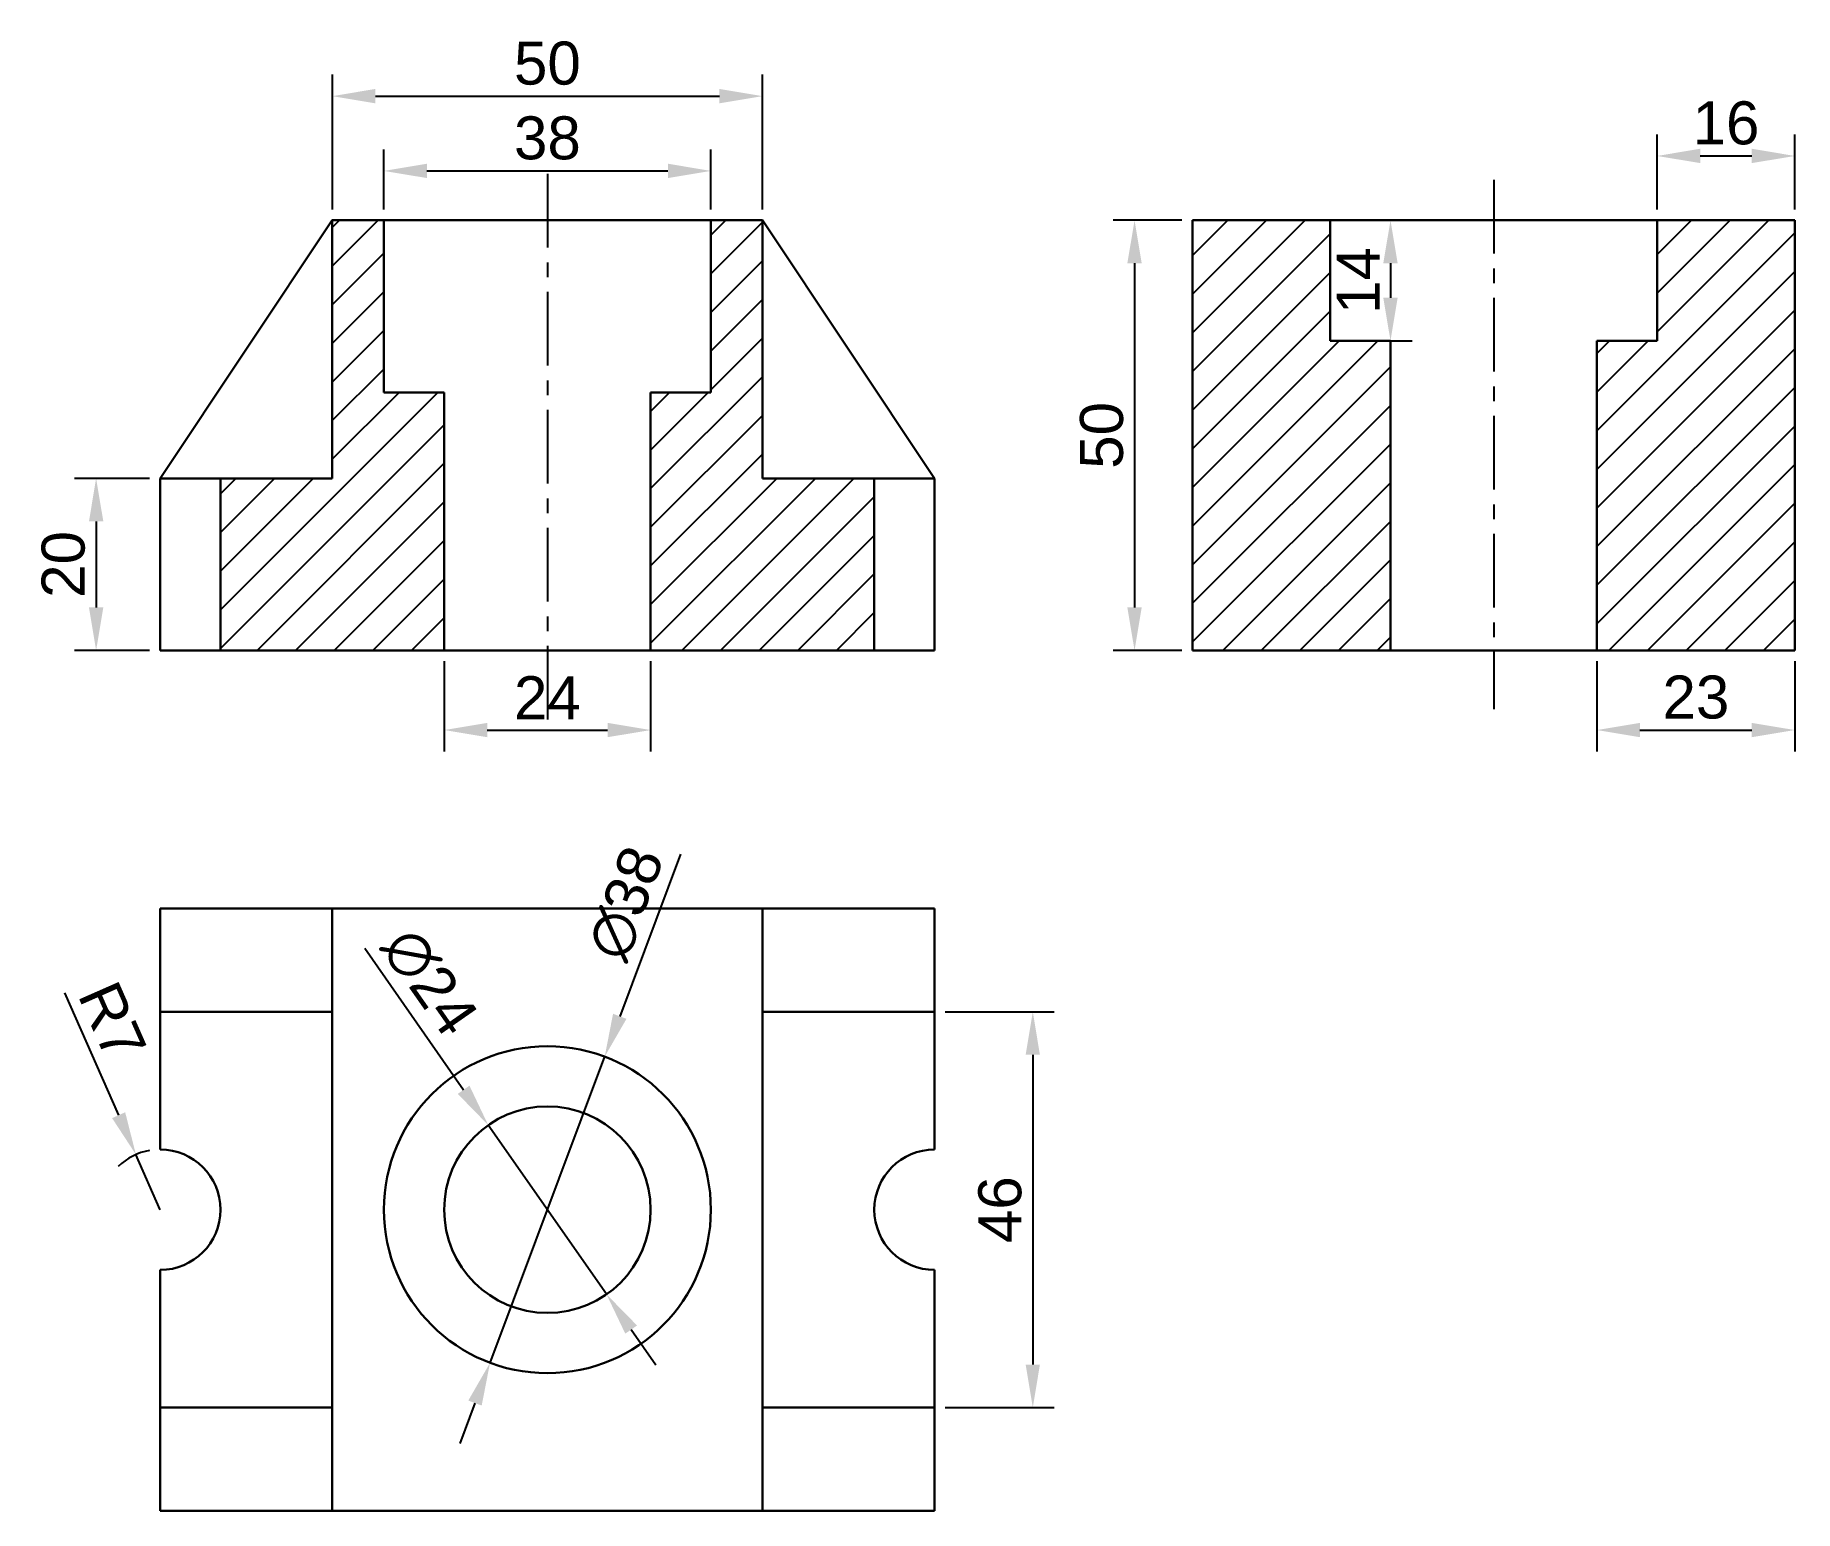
# Model space of a CAD drawing. Header units: millimetres. Extents: x 3209 to 3414, y 1227 to 1398.
import ezdxf

# ---------------------------------------------------------------- set-up
doc = ezdxf.new("R2010")
doc.units = ezdxf.units.MM
doc.header["$LTSCALE"] = 0.3
doc.linetypes.add('CENTER', pattern=[50.8, 31.75, -6.35, 6.35, -6.35])
doc.styles.get("Standard").update_dxf_attribs({"font": 'arial.ttf'})
doc.dimstyles.new('ISO-25', dxfattribs={"dimscale": 2, "dimtxt": 2.5, "dimasz": 2.5, "dimexe": 1.25, "dimexo": 0.625, "dimtad": 1, "dimtxsty": 'Standard', "dimcen": 2.5, "dimadec": 0, "dimazin": 0, "dimtfac": 1, "dimtmove": 0, "dimatfit": 3, "dimfxl": 1, "dimarcsym": 0})

# ---------------------------------------------------------------- blocks, each defined once
blk = doc.blocks.new('*D1')
at = {"color": 0, "lineweight": -2, "ltscale": 0.9, "transparency": 16777216}
for p, q in [((3284.18, 1302.96), (3277.12, 1284.12)), ((3262.04, 1243.85), (3275.37, 1279.44)), ((3260.29, 1239.17), (3258.54, 1234.49))]:
    blk.add_line(p, q, dxfattribs=at)
at = {"color": 0, "ltscale": 0.9, "transparency": 16777216}
for points in [[(3276.34, 1284.42), (3277.9, 1283.83), (3275.37, 1279.44)], [(3259.51, 1239.46), (3261.07, 1238.88), (3262.04, 1243.85)]]:
    blk.add_solid(points, dxfattribs=at)
at = {"layer": 'Defpoints', "color": 0, "ltscale": 0.9, "transparency": 16777216}
for p in [(3275.37, 1279.44), (3262.04, 1243.85)]:
    blk.add_point(p, dxfattribs=at)
at = {"color": 0, "ltscale": 0.9, "transparency": 16777216, "insert": (3277.83, 1297.27), "char_height": 5, "attachment_point": 5, "rotation": 69.4709}
blk.add_mtext('∅38', dxfattribs=at)
blk = doc.blocks.new('*D2')
at = {"color": 0, "lineweight": -2, "ltscale": 0.9, "transparency": 16777216}
for p, q in [((3247.47, 1292.04), (3258.97, 1275.58)), ((3275.58, 1251.81), (3261.83, 1271.48)), ((3278.44, 1247.71), (3281.31, 1243.61))]:
    blk.add_line(p, q, dxfattribs=at)
at = {"color": 0, "ltscale": 0.9, "transparency": 16777216}
for points in [[(3259.65, 1276.06), (3258.29, 1275.11), (3261.83, 1271.48)], [(3279.13, 1248.19), (3277.76, 1247.24), (3275.58, 1251.81)]]:
    blk.add_solid(points, dxfattribs=at)
at = {"layer": 'Defpoints', "color": 0, "ltscale": 0.9, "transparency": 16777216}
for p in [(3261.83, 1271.48), (3275.58, 1251.81)]:
    blk.add_point(p, dxfattribs=at)
at = {"color": 0, "ltscale": 0.9, "transparency": 16777216, "insert": (3255.02, 1288.12), "char_height": 5, "attachment_point": 5, "rotation": 304.9456}
blk.add_mtext('∅24', dxfattribs=at)
blk = doc.blocks.new('*D4')
at = {"color": 0, "lineweight": -2, "ltscale": 0.9, "transparency": 16777216}
for p, q in [((3212.59, 1286.87), (3218.87, 1272.63)), ((3223.71, 1261.65), (3220.88, 1268.05))]:
    blk.add_line(p, q, dxfattribs=at)
blk.add_arc((3223.71, 1261.65), 7, 100.2314, 134.2421, dxfattribs=at)
at = {"color": 0, "ltscale": 0.9, "transparency": 16777216}
blk.add_solid([(3219.63, 1272.97), (3218.11, 1272.29), (3220.88, 1268.05)], dxfattribs=at)
at = {"layer": 'Defpoints', "color": 0, "ltscale": 0.9, "transparency": 16777216}
for p in [(3220.88, 1268.05), (3223.71, 1261.65)]:
    blk.add_point(p, dxfattribs=at)
at = {"color": 0, "ltscale": 0.9, "transparency": 16777216, "insert": (3218.15, 1283.55), "char_height": 5, "attachment_point": 5, "rotation": 293.7793}
blk.add_mtext('R7', dxfattribs=at)
blk = doc.blocks.new('*D5')
at = {"color": 0, "lineweight": -2, "ltscale": 0.9, "transparency": 16777216}
for p, q in [((3249.71, 1377.9), (3249.71, 1384.89)), ((3287.71, 1377.9), (3287.71, 1384.89)), ((3254.71, 1382.39), (3282.71, 1382.39))]:
    blk.add_line(p, q, dxfattribs=at)
at = {"color": 0, "ltscale": 0.9, "transparency": 16777216}
for points in [[(3254.71, 1383.23), (3254.71, 1381.56), (3249.71, 1382.39)], [(3282.71, 1383.23), (3282.71, 1381.56), (3287.71, 1382.39)]]:
    blk.add_solid(points, dxfattribs=at)
at = {"layer": 'Defpoints', "color": 0, "ltscale": 0.9, "transparency": 16777216}
for p in [(3287.71, 1382.39), (3249.71, 1376.65), (3287.71, 1376.65)]:
    blk.add_point(p, dxfattribs=at)
at = {"color": 0, "ltscale": 0.9, "transparency": 16777216, "insert": (3268.71, 1386.2), "char_height": 5, "attachment_point": 5}
blk.add_mtext('38', dxfattribs=at)
blk = doc.blocks.new('*D6')
at = {"color": 0, "lineweight": -2, "ltscale": 0.9, "transparency": 16777216}
for p, q in [((3243.71, 1377.9), (3243.71, 1393.58)), ((3293.71, 1377.9), (3293.71, 1393.58)), ((3248.71, 1391.08), (3288.71, 1391.08))]:
    blk.add_line(p, q, dxfattribs=at)
at = {"color": 0, "ltscale": 0.9, "transparency": 16777216}
for points in [[(3248.71, 1391.92), (3248.71, 1390.25), (3243.71, 1391.08)], [(3288.71, 1391.92), (3288.71, 1390.25), (3293.71, 1391.08)]]:
    blk.add_solid(points, dxfattribs=at)
at = {"layer": 'Defpoints', "color": 0, "ltscale": 0.9, "transparency": 16777216}
for p in [(3293.71, 1391.08), (3243.71, 1376.65), (3293.71, 1376.65)]:
    blk.add_point(p, dxfattribs=at)
at = {"color": 0, "ltscale": 0.9, "transparency": 16777216, "insert": (3268.71, 1394.89), "char_height": 5, "attachment_point": 5}
blk.add_mtext('50', dxfattribs=at)
blk = doc.blocks.new('*D7')
at = {"color": 0, "lineweight": -2, "ltscale": 0.9, "transparency": 16777216}
for p, q in [((3314.96, 1284.65), (3327.63, 1284.65)), ((3325.13, 1279.65), (3325.13, 1243.65)), ((3314.96, 1238.65), (3327.63, 1238.65))]:
    blk.add_line(p, q, dxfattribs=at)
at = {"color": 0, "ltscale": 0.9, "transparency": 16777216}
for points in [[(3324.3, 1279.65), (3325.96, 1279.65), (3325.13, 1284.65)], [(3324.3, 1243.65), (3325.96, 1243.65), (3325.13, 1238.65)]]:
    blk.add_solid(points, dxfattribs=at)
at = {"layer": 'Defpoints', "color": 0, "ltscale": 0.9, "transparency": 16777216}
for p in [(3313.71, 1284.65), (3313.71, 1238.65), (3325.13, 1238.65)]:
    blk.add_point(p, dxfattribs=at)
at = {"color": 0, "ltscale": 0.9, "transparency": 16777216, "insert": (3321.33, 1261.65), "char_height": 5, "attachment_point": 5, "rotation": 90}
blk.add_mtext('46', dxfattribs=at)
blk = doc.blocks.new('*D8')
at = {"color": 0, "lineweight": -2, "ltscale": 0.9, "transparency": 16777216}
for p, q in [((3222.46, 1346.65), (3213.75, 1346.65)), ((3216.25, 1341.65), (3216.25, 1331.65)), ((3222.46, 1326.65), (3213.75, 1326.65))]:
    blk.add_line(p, q, dxfattribs=at)
at = {"color": 0, "ltscale": 0.9, "transparency": 16777216}
for points in [[(3215.42, 1341.65), (3217.09, 1341.65), (3216.25, 1346.65)], [(3215.42, 1331.65), (3217.09, 1331.65), (3216.25, 1326.65)]]:
    blk.add_solid(points, dxfattribs=at)
at = {"layer": 'Defpoints', "color": 0, "ltscale": 0.9, "transparency": 16777216}
for p in [(3223.71, 1346.65), (3216.25, 1326.65), (3223.71, 1326.65)]:
    blk.add_point(p, dxfattribs=at)
at = {"color": 0, "ltscale": 0.9, "transparency": 16777216, "insert": (3212.45, 1336.65), "char_height": 5, "attachment_point": 5, "rotation": 90}
blk.add_mtext('20', dxfattribs=at)
blk = doc.blocks.new('*D9')
at = {"color": 0, "lineweight": -2, "ltscale": 0.9, "transparency": 16777216}
for p, q in [((3342.46, 1376.65), (3334.46, 1376.65)), ((3336.96, 1371.65), (3336.96, 1331.65)), ((3342.46, 1326.65), (3334.46, 1326.65))]:
    blk.add_line(p, q, dxfattribs=at)
at = {"color": 0, "ltscale": 0.9, "transparency": 16777216}
for points in [[(3336.12, 1371.65), (3337.79, 1371.65), (3336.96, 1376.65)], [(3336.12, 1331.65), (3337.79, 1331.65), (3336.96, 1326.65)]]:
    blk.add_solid(points, dxfattribs=at)
at = {"layer": 'Defpoints', "color": 0, "ltscale": 0.9, "transparency": 16777216}
for p in [(3343.71, 1376.65), (3336.96, 1326.65), (3343.71, 1326.65)]:
    blk.add_point(p, dxfattribs=at)
at = {"color": 0, "ltscale": 0.9, "transparency": 16777216, "insert": (3333.15, 1351.65), "char_height": 5, "attachment_point": 5, "rotation": 90}
blk.add_mtext('50', dxfattribs=at)
blk = doc.blocks.new('*D10')
at = {"color": 0, "lineweight": -2, "ltscale": 0.9, "transparency": 16777216}
for p, q in [((3360.96, 1376.65), (3369.21, 1376.65)), ((3366.71, 1371.65), (3366.71, 1367.65)), ((3360.96, 1362.65), (3369.21, 1362.65))]:
    blk.add_line(p, q, dxfattribs=at)
at = {"color": 0, "ltscale": 0.9, "transparency": 16777216}
for points in [[(3365.87, 1371.65), (3367.54, 1371.65), (3366.71, 1376.65)], [(3365.87, 1367.65), (3367.54, 1367.65), (3366.71, 1362.65)]]:
    blk.add_solid(points, dxfattribs=at)
at = {"layer": 'Defpoints', "color": 0, "ltscale": 0.9, "transparency": 16777216}
for p in [(3359.71, 1376.65), (3359.71, 1362.65), (3366.71, 1362.65)]:
    blk.add_point(p, dxfattribs=at)
at = {"color": 0, "ltscale": 0.9, "transparency": 16777216, "insert": (3362.95, 1369.65), "char_height": 5, "attachment_point": 5, "rotation": 90}
blk.add_mtext('14', dxfattribs=at)
blk = doc.blocks.new('*D11')
at = {"color": 0, "lineweight": -2, "ltscale": 0.9, "transparency": 16777216}
for p, q in [((3397.71, 1377.9), (3397.71, 1386.63)), ((3413.71, 1377.9), (3413.71, 1386.63)), ((3402.71, 1384.13), (3408.71, 1384.13))]:
    blk.add_line(p, q, dxfattribs=at)
at = {"color": 0, "ltscale": 0.9, "transparency": 16777216}
for points in [[(3402.71, 1384.97), (3402.71, 1383.3), (3397.71, 1384.13)], [(3408.71, 1384.97), (3408.71, 1383.3), (3413.71, 1384.13)]]:
    blk.add_solid(points, dxfattribs=at)
at = {"layer": 'Defpoints', "color": 0, "ltscale": 0.9, "transparency": 16777216}
for p in [(3413.71, 1384.13), (3397.71, 1376.65), (3413.71, 1376.65)]:
    blk.add_point(p, dxfattribs=at)
at = {"color": 0, "ltscale": 0.9, "transparency": 16777216, "insert": (3405.71, 1387.94), "char_height": 5, "attachment_point": 5}
blk.add_mtext('16', dxfattribs=at)
blk = doc.blocks.new('*D12')
at = {"color": 0, "lineweight": -2, "ltscale": 0.9, "transparency": 16777216}
for p, q in [((3390.71, 1325.4), (3390.71, 1314.9)), ((3413.71, 1325.4), (3413.71, 1314.9)), ((3395.71, 1317.4), (3408.71, 1317.4))]:
    blk.add_line(p, q, dxfattribs=at)
at = {"color": 0, "ltscale": 0.9, "transparency": 16777216}
for points in [[(3395.71, 1318.23), (3395.71, 1316.57), (3390.71, 1317.4)], [(3408.71, 1318.23), (3408.71, 1316.57), (3413.71, 1317.4)]]:
    blk.add_solid(points, dxfattribs=at)
at = {"layer": 'Defpoints', "color": 0, "ltscale": 0.9, "transparency": 16777216}
for p in [(3390.71, 1326.65), (3413.71, 1326.65), (3413.71, 1317.4)]:
    blk.add_point(p, dxfattribs=at)
at = {"color": 0, "ltscale": 0.9, "transparency": 16777216, "insert": (3402.21, 1321.2), "char_height": 5, "attachment_point": 5}
blk.add_mtext('23', dxfattribs=at)
blk = doc.blocks.new('*D13')
at = {"color": 0, "lineweight": -2, "ltscale": 0.9, "transparency": 16777216}
for p, q in [((3256.71, 1325.4), (3256.71, 1314.9)), ((3280.71, 1325.4), (3280.71, 1314.9)), ((3261.71, 1317.4), (3275.71, 1317.4))]:
    blk.add_line(p, q, dxfattribs=at)
at = {"color": 0, "ltscale": 0.9, "transparency": 16777216}
for points in [[(3261.71, 1318.23), (3261.71, 1316.57), (3256.71, 1317.4)], [(3275.71, 1318.23), (3275.71, 1316.57), (3280.71, 1317.4)]]:
    blk.add_solid(points, dxfattribs=at)
at = {"layer": 'Defpoints', "color": 0, "ltscale": 0.9, "transparency": 16777216}
for p in [(3256.71, 1326.65), (3280.71, 1326.65), (3280.71, 1317.4)]:
    blk.add_point(p, dxfattribs=at)
at = {"color": 0, "ltscale": 0.9, "transparency": 16777216, "insert": (3268.71, 1321.16), "char_height": 5, "attachment_point": 5}
blk.add_mtext('24', dxfattribs=at)

msp = doc.modelspace()

# ---------------------------------------------------------------- hatches: boundary and pattern name
at = {"ltscale": 0.9}
h = msp.add_hatch(dxfattribs=at)
h.set_pattern_fill('ANSI31', color=256)
h.paths.add_polyline_path([(3256.707, 1356.648), (3249.707, 1356.648), (3249.707, 1376.648), (3243.707, 1376.648), (3243.707, 1346.648), (3230.707, 1346.648), (3230.707, 1326.648), (3256.707, 1326.648)])
h.paths.add_polyline_path([(3306.707, 1346.648), (3293.707, 1346.648), (3293.707, 1376.648), (3287.707, 1376.648), (3287.707, 1356.648), (3280.707, 1356.648), (3280.707, 1326.648), (3306.707, 1326.648)])
h.paths.add_polyline_path([(3366.707, 1362.648), (3359.707, 1362.648), (3359.707, 1376.648), (3343.707, 1376.648), (3343.707, 1326.648), (3366.707, 1326.648)])
h.paths.add_polyline_path([(3413.707, 1376.648), (3397.707, 1376.648), (3397.707, 1362.648), (3390.707, 1362.648), (3390.707, 1326.648), (3413.707, 1326.648)])

# ---------------------------------------------------------------- linework, layer by layer
at = {"linetype": 'CENTER', "ltscale": 0.9}
for p, q in [((3268.707, 1382.047), (3268.707, 1317.051)), ((3378.707, 1381.352), (3378.707, 1319.831))]:
    msp.add_line(p, q, dxfattribs=at)
at = {"lineweight": 30}
for p, q in [((3243.707, 1376.648), (3223.707, 1346.648)), ((3243.707, 1346.648), (3243.707, 1376.648)), ((3243.707, 1376.648), (3293.707, 1376.648)), ((3249.707, 1356.648), (3249.707, 1376.648)), ((3287.707, 1376.648), (3287.707, 1356.648)), ((3293.707, 1376.648), (3293.707, 1346.648)), ((3293.707, 1376.648), (3313.707, 1346.648)), ((3249.707, 1356.648), (3256.707, 1356.648)), ((3256.707, 1356.648), (3256.707, 1326.648)), ((3280.707, 1356.648), (3280.707, 1326.648)), ((3280.707, 1356.648), (3287.707, 1356.648)), ((3223.707, 1326.648), (3223.707, 1346.648)), ((3223.707, 1346.648), (3243.707, 1346.648)), ((3230.707, 1326.648), (3230.707, 1346.648)), ((3293.707, 1346.648), (3313.707, 1346.648)), ((3306.707, 1346.648), (3306.707, 1326.648)), ((3313.707, 1346.648), (3313.707, 1326.648)), ((3223.707, 1326.648), (3313.707, 1326.648))]:
    msp.add_line(p, q, dxfattribs=at)
at = {"lineweight": 30, "ltscale": 0.9}
for p, q in [((3343.707, 1326.648), (3343.707, 1376.648)), ((3343.707, 1376.648), (3413.707, 1376.648)), ((3359.707, 1362.648), (3359.707, 1376.648)), ((3397.707, 1376.648), (3397.707, 1362.648)), ((3413.707, 1376.648), (3413.707, 1326.648)), ((3359.707, 1362.648), (3366.707, 1362.648)), ((3366.707, 1326.648), (3366.707, 1362.648)), ((3390.707, 1362.648), (3390.707, 1326.648)), ((3390.707, 1362.648), (3397.707, 1362.648)), ((3413.707, 1326.648), (3343.707, 1326.648)), ((3223.707, 1296.648), (3313.707, 1296.648)), ((3223.707, 1268.648), (3223.707, 1296.648)), ((3243.707, 1284.648), (3243.707, 1296.648)), ((3293.707, 1296.648), (3293.707, 1284.648)), ((3313.707, 1296.648), (3313.707, 1268.648)), ((3223.707, 1284.648), (3243.707, 1284.648)), ((3243.707, 1284.648), (3243.707, 1238.648)), ((3293.707, 1284.648), (3313.707, 1284.648)), ((3293.707, 1284.648), (3293.707, 1238.648)), ((3223.707, 1226.648), (3223.707, 1254.648)), ((3313.707, 1254.648), (3313.707, 1226.648)), ((3243.707, 1238.648), (3223.707, 1238.648)), ((3243.707, 1226.648), (3243.707, 1238.648)), ((3313.707, 1238.648), (3293.707, 1238.648)), ((3293.707, 1238.648), (3293.707, 1226.648)), ((3313.707, 1226.648), (3223.707, 1226.648))]:
    msp.add_line(p, q, dxfattribs=at)
for radius in [19, 12]:
    msp.add_circle((3268.707, 1261.648), radius, dxfattribs=at)
for centre, start, end in [((3223.707, 1261.648), 270, 90), ((3313.707, 1261.648), 90, 270)]:
    msp.add_arc(centre, 7, start, end, dxfattribs=at)

# ---------------------------------------------------------------- dimensions: what is measured, and where the dimension line sits
at = {"ltscale": 0.9}
for base, p1, p2, picture, middle in [((3293.707, 1391.084), (3243.707, 1376.648), (3293.707, 1376.648), '*D6', (3268.707, 1394.887)), ((3413.707, 1384.132), (3397.707, 1376.648), (3413.707, 1376.648), '*D11', (3405.707, 1387.935)), ((3287.707, 1382.394), (3249.707, 1376.648), (3287.707, 1376.648), '*D5', (3268.707, 1386.199)), ((3280.707, 1317.398), (3256.707, 1326.648), (3280.707, 1326.648), '*D13', (3268.707, 1321.159)), ((3413.707, 1317.398), (3390.707, 1326.648), (3413.707, 1326.648), '*D12', (3402.207, 1321.203))]:
    dim = msp.add_linear_dim(base=base, p1=p1, p2=p2, dimstyle='ISO-25', dxfattribs=at)
    dim.commit()
    dim.dimension.update_dxf_attribs({"geometry": picture, "text_midpoint": middle})
for base, p1, p2, picture, middle in [((3336.957, 1326.648), (3343.707, 1376.648), (3343.707, 1326.648), '*D9', (3333.154, 1351.648)), ((3366.707, 1362.648), (3359.707, 1376.648), (3359.707, 1362.648), '*D10', (3362.947, 1369.648)), ((3216.253, 1326.648), (3223.707, 1346.648), (3223.707, 1326.648), '*D8', (3212.45, 1336.648)), ((3325.13, 1238.648), (3313.707, 1284.648), (3313.707, 1238.648), '*D7', (3321.327, 1261.648))]:
    dim = msp.add_linear_dim(base=base, p1=p1, p2=p2, angle=90, dimstyle='ISO-25', dxfattribs=at)
    dim.commit()
    dim.dimension.update_dxf_attribs({"geometry": picture, "text_midpoint": middle})
for p1, p2, picture, middle in [((3262.044, 1243.854), (3275.37, 1279.441), '*D1', (3277.834, 1297.265)), ((3275.58, 1251.811), (3261.833, 1271.484), '*D2', (3255.018, 1288.121))]:
    dim = msp.add_diameter_dim_2p(p1=p1, p2=p2, dimstyle='ISO-25', dxfattribs=at)
    dim.commit()
    dim.dimension.update_dxf_attribs({"geometry": picture, "text_midpoint": middle})
dim = msp.add_radius_dim(center=(3223.707, 1261.648), mpoint=(3220.884, 1268.053), dimstyle='ISO-25', dxfattribs=at)
dim.commit()
dim.dimension.update_dxf_attribs({"geometry": '*D4', "text_midpoint": (3218.154, 1283.55)})

doc.saveas('drawing.dxf')
